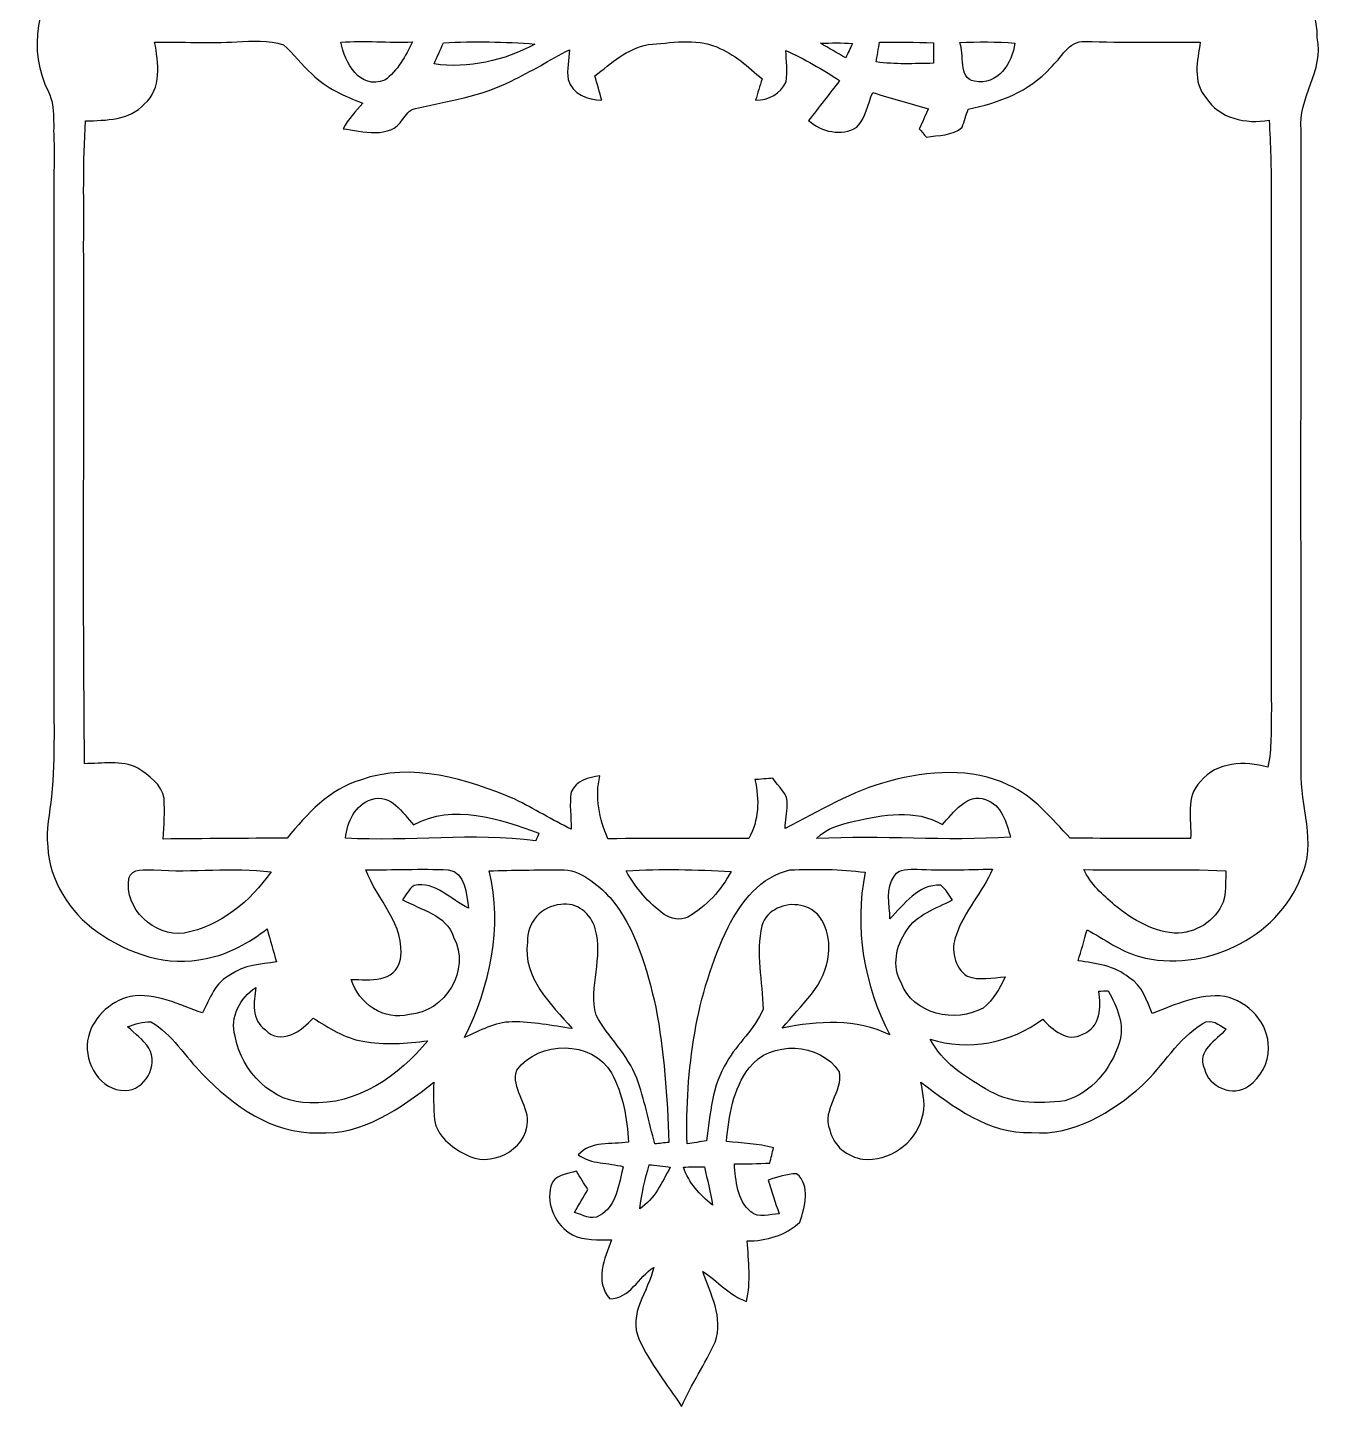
# Model space of a CAD drawing. Header units: centimetres. Extents: x -14.6 to 15.2, y -14.6 to 13.6.
# Drawn here: x -1.56 to 15.24, y -14.57 to 3.29 of the extents above; entities that cross this region are included whole.
import ezdxf

# ---------------------------------------------------------------- set-up
doc = ezdxf.new("R2010")
doc.units = ezdxf.units.CM
doc.header["$MEASUREMENT"] = 0
doc.layers.add('Layer 1', color=7, linetype='Continuous')

msp = doc.modelspace()

# ---------------------------------------------------------------- linework, layer by layer
at = {"layer": 'Layer 1', "color": 251}
for points, knots in [([(3.18805, 13.6144), (3.23779, 13.62498), (3.28789, 13.63521), (3.33834, 13.64544), (3.33834, 13.64544), (3.61209, 13.41261), (3.87914, 13.17096), (4.14443, 12.92825), (4.14443, 12.92825), (4.34869, 12.73951), (4.48592, 12.49398), (4.66055, 12.28019), (4.66055, 12.28019), (4.81401, 12.18494), (5.00451, 12.16166), (5.17278, 12.0971), (5.17278, 12.0971), (5.40067, 12.32535), (5.55731, 12.61921), (5.81519, 12.81747), (5.81519, 12.81747), (5.83353, 12.75115), (5.85787, 12.68518), (5.86176, 12.61569), (5.86176, 12.61569), (5.74992, 12.40402), (5.57389, 12.23645), (5.43454, 12.04383), (5.43454, 12.04383), (5.63316, 11.96587), (5.83142, 11.85968), (6.04696, 11.84663), (6.04696, 11.84663), (6.41385, 11.938), (6.74441, 12.15425), (7.12682, 12.19094), (7.12682, 12.19094), (7.13281, 12.1345), (7.13881, 12.07805), (7.14446, 12.02161), (7.14446, 12.02161), (6.93173, 11.93412), (6.71865, 11.84557), (6.50416, 11.76161), (6.50416, 11.76161), (6.51051, 11.74256), (6.52286, 11.70446), (6.52921, 11.68541), (6.52921, 11.68541), (6.8005, 11.61591), (7.07496, 11.54536), (7.32861, 11.4233), (7.32861, 11.4233), (7.31908, 11.37214), (7.30991, 11.32099), (7.30038, 11.26984), (7.30038, 11.26984), (6.91691, 11.31605), (6.55849, 11.46493), (6.1849, 11.55241), (6.1849, 11.55241), (6.21665, 11.31676), (6.344, 11.10827), (6.38951, 10.87649), (6.38951, 10.87649), (6.41456, 10.79182), (6.32531, 10.74949), (6.27592, 10.69975), (6.27592, 10.69975), (6.13798, 10.98409), (6.07272, 11.29771), (5.93513, 11.58169), (5.93513, 11.58169), (5.82048, 11.72422), (5.61904, 11.74715), (5.45818, 11.81206), (5.45818, 11.81206), (5.46947, 11.61732), (5.53191, 11.42965), (5.60846, 11.25149), (5.60846, 11.25149), (5.6896, 11.16295), (5.80672, 11.12132), (5.90656, 11.05853), (5.90656, 11.05853), (5.81096, 10.91283), (5.62963, 10.91001), (5.47264, 10.91882), (5.47264, 10.91882), (5.60035, 10.72762), (5.73581, 10.54206), (5.87516, 10.35932), (5.87516, 10.35932), (6.12034, 10.37096), (6.36658, 10.37731), (6.61176, 10.36144), (6.61176, 10.36144), (6.61776, 10.04076), (6.26251, 10.17587), (6.06354, 10.12437), (6.06354, 10.12437), (6.20501, 9.88766), (6.43431, 9.68304), (6.43079, 9.38424), (6.43079, 9.38424), (6.14539, 9.49607), (6.02721, 9.81004), (5.79896, 9.99596), (5.79896, 9.99596), (5.69348, 9.76277), (5.588, 9.52959), (5.48393, 9.29605), (5.48393, 9.29605), (5.43877, 9.29675), (5.39362, 9.29746), (5.34917, 9.29781), (5.34917, 9.29781), (5.32447, 9.33626), (5.30049, 9.37401), (5.2765, 9.41211), (5.2765, 9.41211), (5.37669, 9.6326), (5.49839, 9.84285), (5.60035, 10.06263), (5.60035, 10.06263), (5.6261, 10.13178), (5.6709, 10.21397), (5.62504, 10.28488), (5.62504, 10.28488), (5.49381, 10.51384), (5.33188, 10.72409), (5.1756, 10.93576), (5.1756, 10.93576), (5.06871, 10.66341), (4.99816, 10.37766), (4.88244, 10.10885), (4.88244, 10.10885), (4.84928, 10.01395), (4.75262, 9.96103), (4.66302, 9.92964), (4.66302, 9.92964), (4.64573, 10.36426), (4.93889, 10.73679), (4.98546, 11.16259), (4.98546, 11.16259), (4.84717, 11.43635), (4.61998, 11.65613), (4.42031, 11.88544), (4.42031, 11.88544), (4.31306, 11.78913), (4.18359, 11.69247), (4.16242, 11.53901), (4.16242, 11.53901), (4.03013, 10.79394), (3.96381, 9.92611), (4.46511, 9.29711), (4.46511, 9.29711), (4.74133, 8.90341), (5.23804, 8.74254), (5.70195, 8.78029), (5.70195, 8.78029), (6.72994, 8.87977), (7.74418, 9.12707), (8.77993, 9.14612), (8.77993, 9.14612), (8.77887, 8.99442), (8.67904, 8.90587), (8.55839, 8.84696), (8.55839, 8.84696), (8.56615, 8.78664), (8.57532, 8.72666), (8.58449, 8.66669), (8.58449, 8.66669), (8.14917, 8.56051), (7.75935, 8.33896), (7.38329, 8.10331), (7.38329, 8.10331), (7.01252, 7.87894), (6.49887, 7.6641), (6.11611, 7.97948), (6.11611, 7.97948), (6.14221, 8.16857), (6.19901, 8.35201), (6.29214, 8.51817), (6.29214, 8.51817), (6.48652, 8.53299), (6.65974, 8.43668), (6.72006, 8.25218), (6.72006, 8.25218), (6.63293, 8.22078), (6.54544, 8.19044), (6.45866, 8.1594), (6.45866, 8.1594), (6.48935, 8.09413), (6.5211, 8.02887), (6.5532, 7.96396), (6.5532, 7.96396), (6.69184, 8.03875), (6.88022, 8.14211), (6.81849, 8.33861), (6.81849, 8.33861), (6.80332, 8.59614), (6.46924, 8.70091), (6.2611, 8.59155), (6.2611, 8.59155), (5.95877, 8.45891), (5.87093, 7.99888), (6.11046, 7.76852), (6.11046, 7.76852), (6.24981, 7.57767), (6.51475, 7.53745), (6.73312, 7.58825), (6.73312, 7.58825), (7.08766, 7.68985), (7.38399, 7.91916), (7.69479, 8.1086), (7.69479, 8.1086), (7.67997, 7.99077), (7.65739, 7.87365), (7.65881, 7.75406), (7.65881, 7.75406), (7.69444, 7.55791), (7.93856, 7.44537), (8.11495, 7.54274), (8.11495, 7.54274), (8.25641, 7.57908), (8.25782, 7.74912), (8.28216, 7.86342), (8.28216, 7.86342), (8.23136, 7.87224), (8.18092, 7.88106), (8.13082, 7.88987), (8.13082, 7.88987), (8.10119, 7.79427), (8.0712, 7.69867), (8.04122, 7.60307), (8.04122, 7.60307), (7.95937, 7.64187), (7.88529, 7.66762), (7.81509, 7.71984), (7.81509, 7.71984), (7.77064, 7.92797), (7.87823, 8.134), (8.02957, 8.26911), (8.02957, 8.26911), (8.19221, 8.40987), (8.4141, 8.43386), (8.61942, 8.4642), (8.61942, 8.4642), (8.67128, 8.2169), (8.71255, 7.96537), (8.80251, 7.7283), (8.80251, 7.7283), (9.02123, 7.90434), (9.23784, 8.08919), (9.48796, 8.21937), (9.48796, 8.21937), (9.98608, 8.43351), (10.55088, 8.38165), (11.05852, 8.23207), (11.05852, 8.23207), (11.34604, 8.16751), (11.60357, 7.99077), (11.90625, 7.99147), (11.90625, 7.99147), (12.02126, 8.00241), (12.10204, 8.09519), (12.17965, 8.17104), (12.17965, 8.17104), (11.94682, 8.22995), (11.60533, 8.35484), (11.65578, 8.66246), (11.65578, 8.66246), (11.63955, 8.93163), (12.00044, 9.08861), (12.21775, 8.97361), (12.21775, 8.97361), (12.6298, 8.84096), (12.70282, 8.27511), (12.46893, 7.9562), (12.46893, 7.9562), (12.24068, 7.61118), (11.78807, 7.61012), (11.42083, 7.5565), (11.42083, 7.5565), (11.42753, 7.30744), (11.47057, 7.03792), (11.30794, 6.82484), (11.30794, 6.82484), (11.14354, 6.56766), (10.79006, 6.35212), (10.48914, 6.50064), (10.48914, 6.50064), (10.30076, 6.5719), (10.15647, 6.76063), (10.17482, 6.96948), (10.17482, 6.96948), (10.15682, 7.12858), (10.31064, 7.24464), (10.44187, 7.3025), (10.44187, 7.3025), (10.72656, 7.41151), (10.87826, 7.09366), (11.05464, 6.93949), (11.05464, 6.93949), (11.03701, 7.13599), (11.07757, 7.35753), (10.94881, 7.52581), (10.94881, 7.52581), (10.80029, 7.77064), (10.53253, 7.91034), (10.25948, 7.96537), (10.25948, 7.96537), (9.77688, 8.07473), (9.36766, 7.69444), (9.07133, 7.36141), (9.07133, 7.36141), (9.29217, 7.03298), (9.53488, 6.71407), (9.69751, 6.35071), (9.69751, 6.35071), (9.8044, 6.12599), (9.88836, 5.89139), (9.98643, 5.66279), (9.98643, 5.66279), (10.44504, 5.87128), (11.00561, 5.89809), (11.44376, 5.62187), (11.44376, 5.62187), (11.94188, 5.36328), (12.14649, 4.78578), (12.27384, 4.27461), (12.27384, 4.27461), (12.61075, 4.52967), (13.01432, 4.72511), (13.44754, 4.69971), (13.44754, 4.69971), (13.81337, 4.65984), (14.18978, 4.55648), (14.47906, 4.31765), (14.47906, 4.31765), (14.84348, 4.04213), (15.15392, 3.63432), (15.15004, 3.15666), (15.15004, 3.15666), (15.24282, 2.72733), (14.89781, 2.3816), (14.9412, 1.95897), (14.9412, 1.95897), (14.94049, -0.80469), (14.93591, -3.56905), (14.94367, -6.33307), (14.94367, -6.33307), (14.91968, -6.79027), (15.15392, -7.27322), (14.94331, -7.70996), (14.94331, -7.70996), (14.63005, -8.51323), (13.66943, -8.96373), (12.84605, -8.7443), (12.84605, -8.7443), (12.59875, -8.67586), (12.39238, -8.51676), (12.16766, -8.39893), (12.16766, -8.39893), (12.12921, -8.53228), (12.09428, -8.66704), (12.05124, -8.79934), (12.05124, -8.79934), (12.28196, -8.82862), (12.5289, -8.86284), (12.71376, -9.01876), (12.71376, -9.01876), (12.88415, -9.11648), (12.93989, -9.31122), (13.01044, -9.4802), (13.01044, -9.4802), (13.31454, -9.36837), (13.61581, -9.21632), (13.95201, -9.26077), (13.95201, -9.26077), (14.25751, -9.32568), (14.52739, -9.60826), (14.51645, -9.93211), (14.51645, -9.93211), (14.52386, -10.12331), (14.41556, -10.30781), (14.26351, -10.41859), (14.26351, -10.41859), (14.0649, -10.56922), (13.74034, -10.43587), (13.68742, -10.19704), (13.68742, -10.19704), (13.58336, -9.96209), (13.84018, -9.83192), (13.97071, -9.68375), (13.97071, -9.68375), (13.88181, -9.62978), (13.77421, -9.53911), (13.66837, -9.60967), (13.66837, -9.60967), (13.34452, -9.80934), (13.15649, -10.15788), (12.88309, -10.41294), (12.88309, -10.41294), (12.48798, -10.76007), (11.99621, -11.06946), (11.44764, -11.02466), (11.44764, -11.02466), (10.89342, -11.04194), (10.43164, -10.69022), (10.01677, -10.36884), (10.01677, -10.36884), (10.03723, -10.52407), (10.08697, -10.6874), (10.02877, -10.84086), (10.02877, -10.84086), (9.94198, -11.16753), (9.59944, -11.40001), (9.265, -11.36897), (9.265, -11.36897), (9.06498, -11.34075), (8.8773, -11.19434), (8.83744, -10.98867), (8.83744, -10.98867), (8.72278, -10.72197), (9.01171, -10.49831), (8.95632, -10.23549), (8.95632, -10.23549), (8.71149, -9.85414), (8.06591, -9.82239), (7.78933, -10.18681), (7.78933, -10.18681), (7.57908, -10.4581), (7.52828, -10.80841), (7.49688, -11.14037), (7.49688, -11.14037), (7.69973, -11.16118), (7.90751, -11.16789), (8.10648, -11.21939), (8.10648, -11.21939), (8.09061, -11.28571), (8.07473, -11.35239), (8.0585, -11.41906), (8.0585, -11.41906), (7.90504, -11.42506), (7.75264, -11.43), (7.59954, -11.42965), (7.59954, -11.42965), (7.61788, -11.64696), (7.6327, -11.89743), (7.81191, -12.05089), (7.81191, -12.05089), (7.91457, -12.13873), (8.0578, -12.08017), (8.17986, -12.07452), (8.17986, -12.07452), (8.13012, -11.93024), (8.07755, -11.78595), (8.03804, -11.63884), (8.03804, -11.63884), (8.15728, -11.6018), (8.27828, -11.56088), (8.40458, -11.55629), (8.40458, -11.55629), (8.59226, -11.70693), (8.51217, -11.99197), (8.44726, -12.18424), (8.44726, -12.18424), (8.26206, -12.35922), (8.01264, -12.42554), (7.76464, -12.42801), (7.76464, -12.42801), (7.78404, -12.68836), (7.81614, -12.95506), (7.75652, -13.21259), (7.75652, -13.21259), (7.53463, -13.13392), (7.38329, -12.94659), (7.19067, -12.82136), (7.19067, -12.82136), (7.28698, -13.11557), (7.4616, -13.41649), (7.35118, -13.73681), (7.35118, -13.73681), (7.22312, -14.02292), (7.03933, -14.28186), (6.91515, -14.57078), (6.91515, -14.57078), (6.72818, -14.28715), (6.50946, -14.01692), (6.36658, -13.70824), (6.36658, -13.70824), (6.21453, -13.36181), (6.48899, -13.08806), (6.55391, -12.7702), (6.55391, -12.7702), (6.35988, -12.88979), (6.2424, -13.17943), (5.98699, -13.17625), (5.98699, -13.17625), (5.7852, -12.95435), (5.91855, -12.65273), (6.00957, -12.41354), (6.00957, -12.41354), (5.83882, -12.40825), (5.65785, -12.42695), (5.50051, -12.34828), (5.50051, -12.34828), (5.28285, -12.23081), (5.15761, -11.9567), (5.22287, -11.7161), (5.22287, -11.7161), (5.26062, -11.56935), (5.43278, -11.55735), (5.55413, -11.5249), (5.55413, -11.5249), (5.60282, -11.60392), (5.65221, -11.68294), (5.70089, -11.76196), (5.70089, -11.76196), (5.64162, -11.85898), (5.58271, -11.95599), (5.5305, -12.05724), (5.5305, -12.05724), (5.63174, -12.09005), (5.7464, -12.16378), (5.85152, -12.09992), (5.85152, -12.09992), (6.0766, -11.97928), (6.102, -11.68753), (6.15915, -11.46598), (6.15915, -11.46598), (5.96547, -11.40954), (5.7471, -11.43776), (5.57777, -11.31217), (5.57777, -11.31217), (5.73934, -11.1252), (6.00639, -11.1827), (6.22723, -11.14672), (6.22723, -11.14672), (6.20959, -10.8398), (6.15491, -10.52442), (6.00886, -10.25172), (6.00886, -10.25172), (5.75345, -9.82169), (5.06695, -9.82698), (4.78014, -10.21503), (4.78014, -10.21503), (4.70359, -10.44681), (4.92795, -10.65283), (4.9209, -10.88496), (4.9209, -10.88496), (4.90291, -11.25996), (4.42736, -11.49244), (4.11162, -11.30371), (4.11162, -11.30371), (3.93418, -11.21269), (3.74897, -11.06946), (3.71404, -10.86026), (3.71404, -10.86026), (3.69888, -10.69693), (3.70417, -10.53465), (3.70417, -10.37202), (3.70417, -10.37202), (3.27448, -10.71033), (2.78095, -11.06099), (2.20521, -11.02713), (2.20521, -11.02713), (1.61431, -11.04406), (1.09926, -10.67188), (0.70697, -10.26442), (0.70697, -10.26442), (0.4826, -10.04041), (0.32279, -9.74831), (0.03916, -9.58956), (0.03916, -9.58956), (-0.06597, -9.58709), (-0.16439, -9.61672), (-0.2607, -9.65271), (-0.2607, -9.65271), (-0.16792, -9.74443), (-0.05468, -9.81957), (0.01587, -9.93175), (0.01587, -9.93175), (0.14041, -10.15259), (-0.03493, -10.47962), (-0.29316, -10.47785), (-0.29316, -10.47785), (-0.61419, -10.48561), (-0.8188, -10.12613), (-0.77929, -9.83686), (-0.77929, -9.83686), (-0.73766, -9.55569), (-0.49671, -9.32674), (-0.22507, -9.26077), (-0.22507, -9.26077), (0.09913, -9.20468), (0.41169, -9.37436), (0.71155, -9.47455), (0.71155, -9.47455), (0.80186, -9.28899), (0.87595, -9.07203), (1.07703, -8.97819), (1.07703, -8.97819), (1.24742, -8.84978), (1.46403, -8.84626), (1.66617, -8.81345), (1.66617, -8.81345), (1.62701, -8.67057), (1.58679, -8.52805), (1.54728, -8.38659), (1.54728, -8.38659), (1.31127, -8.56333), (1.05163, -8.71573), (0.75706, -8.769), (0.75706, -8.769), (0.25894, -8.88753), (-0.254, -8.7055), (-0.65899, -8.41975), (-0.65899, -8.41975), (-1.01318, -8.16681), (-1.27247, -7.76005), (-1.29505, -7.31979), (-1.29505, -7.31979), (-1.31974, -7.10212), (-1.26788, -6.88516), (-1.24707, -6.66962), (-1.24707, -6.66962), (-1.19592, -6.1468), (-1.21991, -5.62151), (-1.21638, -5.09764), (-1.21638, -5.09764), (-1.21673, -2.80458), (-1.21991, -0.51118), (-1.21356, 1.78188), (-1.21356, 1.78188), (-1.23119, 2.00519), (-1.1878, 2.24684), (-1.28552, 2.45604), (-1.28552, 2.45604), (-1.55646, 2.97674), (-1.44992, 3.68335), (-1.01424, 4.08376), (-1.01424, 4.08376), (-0.61524, 4.51979), (-0.00282, 4.76144), (0.58632, 4.68207), (0.58632, 4.68207), (0.91228, 4.63868), (1.19627, 4.47216), (1.45203, 4.27637), (1.45203, 4.27637), (1.57304, 4.61716), (1.64924, 4.99039), (1.88983, 5.27262), (1.88983, 5.27262), (2.06128, 5.48217), (2.30223, 5.61128), (2.5333, 5.74358), (2.5333, 5.74358), (2.45533, 5.8928), (2.38125, 6.04379), (2.30999, 6.19619), (2.30999, 6.19619), (1.99284, 6.06108), (1.66652, 5.87939), (1.30845, 5.96336), (1.30845, 5.96336), (1.09573, 6.04379), (0.87842, 6.20113), (0.82797, 6.43714), (0.82797, 6.43714), (0.69003, 6.75675), (0.91969, 7.15539), (1.25624, 7.20513), (1.25624, 7.20513), (1.49966, 7.20372), (1.70427, 6.93596), (1.6256, 6.69854), (1.6256, 6.69854), (1.5621, 6.55179), (1.43404, 6.44843), (1.33844, 6.32425), (1.33844, 6.32425), (1.49719, 6.3306), (1.68134, 6.28721), (1.8034, 6.41632), (1.8034, 6.41632), (2.12901, 6.71477), (2.35797, 7.11129), (2.73085, 7.36), (2.73085, 7.36), (3.04518, 7.62917), (3.45475, 7.72442), (3.85304, 7.78898), (3.85304, 7.78898), (3.75603, 8.00735), (3.59057, 8.18762), (3.5052, 8.41128), (3.5052, 8.41128), (3.34716, 8.75312), (3.36444, 9.14153), (3.38878, 9.50842), (3.38878, 9.50842), (3.43006, 10.06016), (3.43606, 10.61332), (3.46992, 11.16506), (3.46992, 11.16506), (3.48439, 11.65119), (3.58387, 12.13661), (3.52037, 12.62309), (3.52037, 12.62309), (3.46216, 12.97411), (3.18241, 13.24786), (3.18805, 13.6144), (3.18805, 13.6144), (3.18805, 13.6144), (3.18805, 13.6144), (3.18805, 13.6144)], [0, 0, 0, 0, 0.00552486, 0.00552486, 0.00552486, 0.00552486, 0.01104972, 0.01104972, 0.01104972, 0.01104972, 0.01657459, 0.01657459, 0.01657459, 0.01657459, 0.02209945, 0.02209945, 0.02209945, 0.02209945, 0.02762431, 0.02762431, 0.02762431, 0.02762431, 0.03314917, 0.03314917, 0.03314917, 0.03314917, 0.03867403, 0.03867403, 0.03867403, 0.03867403, 0.0441989, 0.0441989, 0.0441989, 0.0441989, 0.04972376, 0.04972376, 0.04972376, 0.04972376, 0.05524862, 0.05524862, 0.05524862, 0.05524862, 0.06077348, 0.06077348, 0.06077348, 0.06077348, 0.06629834, 0.06629834, 0.06629834, 0.06629834, 0.0718232, 0.0718232, 0.0718232, 0.0718232, 0.07734807, 0.07734807, 0.07734807, 0.07734807, 0.08287293, 0.08287293, 0.08287293, 0.08287293, 0.08839779, 0.08839779, 0.08839779, 0.08839779, 0.09392265, 0.09392265, 0.09392265, 0.09392265, 0.09944751, 0.09944751, 0.09944751, 0.09944751, 0.10497238, 0.10497238, 0.10497238, 0.10497238, 0.11049724, 0.11049724, 0.11049724, 0.11049724, 0.1160221, 0.1160221, 0.1160221, 0.1160221, 0.12154696, 0.12154696, 0.12154696, 0.12154696, 0.12707182, 0.12707182, 0.12707182, 0.12707182, 0.13259669, 0.13259669, 0.13259669, 0.13259669, 0.13812155, 0.13812155, 0.13812155, 0.13812155, 0.14364641, 0.14364641, 0.14364641, 0.14364641, 0.14917127, 0.14917127, 0.14917127, 0.14917127, 0.15469613, 0.15469613, 0.15469613, 0.15469613, 0.16022099, 0.16022099, 0.16022099, 0.16022099, 0.16574586, 0.16574586, 0.16574586, 0.16574586, 0.17127072, 0.17127072, 0.17127072, 0.17127072, 0.17679558, 0.17679558, 0.17679558, 0.17679558, 0.18232044, 0.18232044, 0.18232044, 0.18232044, 0.1878453, 0.1878453, 0.1878453, 0.1878453, 0.19337017, 0.19337017, 0.19337017, 0.19337017, 0.19889503, 0.19889503, 0.19889503, 0.19889503, 0.20441989, 0.20441989, 0.20441989, 0.20441989, 0.20994475, 0.20994475, 0.20994475, 0.20994475, 0.21546961, 0.21546961, 0.21546961, 0.21546961, 0.22099448, 0.22099448, 0.22099448, 0.22099448, 0.22651934, 0.22651934, 0.22651934, 0.22651934, 0.2320442, 0.2320442, 0.2320442, 0.2320442, 0.23756906, 0.23756906, 0.23756906, 0.23756906, 0.24309392, 0.24309392, 0.24309392, 0.24309392, 0.24861878, 0.24861878, 0.24861878, 0.24861878, 0.25414365, 0.25414365, 0.25414365, 0.25414365, 0.25966851, 0.25966851, 0.25966851, 0.25966851, 0.26519337, 0.26519337, 0.26519337, 0.26519337, 0.27071823, 0.27071823, 0.27071823, 0.27071823, 0.27624309, 0.27624309, 0.27624309, 0.27624309, 0.28176796, 0.28176796, 0.28176796, 0.28176796, 0.28729282, 0.28729282, 0.28729282, 0.28729282, 0.29281768, 0.29281768, 0.29281768, 0.29281768, 0.29834254, 0.29834254, 0.29834254, 0.29834254, 0.3038674, 0.3038674, 0.3038674, 0.3038674, 0.30939227, 0.30939227, 0.30939227, 0.30939227, 0.31491713, 0.31491713, 0.31491713, 0.31491713, 0.32044199, 0.32044199, 0.32044199, 0.32044199, 0.32596685, 0.32596685, 0.32596685, 0.32596685, 0.33149171, 0.33149171, 0.33149171, 0.33149171, 0.33701657, 0.33701657, 0.33701657, 0.33701657, 0.34254144, 0.34254144, 0.34254144, 0.34254144, 0.3480663, 0.3480663, 0.3480663, 0.3480663, 0.35359116, 0.35359116, 0.35359116, 0.35359116, 0.35911602, 0.35911602, 0.35911602, 0.35911602, 0.36464088, 0.36464088, 0.36464088, 0.36464088, 0.37016575, 0.37016575, 0.37016575, 0.37016575, 0.37569061, 0.37569061, 0.37569061, 0.37569061, 0.38121547, 0.38121547, 0.38121547, 0.38121547, 0.38674033, 0.38674033, 0.38674033, 0.38674033, 0.39226519, 0.39226519, 0.39226519, 0.39226519, 0.39779006, 0.39779006, 0.39779006, 0.39779006, 0.40331492, 0.40331492, 0.40331492, 0.40331492, 0.40883978, 0.40883978, 0.40883978, 0.40883978, 0.41436464, 0.41436464, 0.41436464, 0.41436464, 0.4198895, 0.4198895, 0.4198895, 0.4198895, 0.42541436, 0.42541436, 0.42541436, 0.42541436, 0.43093923, 0.43093923, 0.43093923, 0.43093923, 0.43646409, 0.43646409, 0.43646409, 0.43646409, 0.44198895, 0.44198895, 0.44198895, 0.44198895, 0.44751381, 0.44751381, 0.44751381, 0.44751381, 0.45303867, 0.45303867, 0.45303867, 0.45303867, 0.45856354, 0.45856354, 0.45856354, 0.45856354, 0.4640884, 0.4640884, 0.4640884, 0.4640884, 0.46961326, 0.46961326, 0.46961326, 0.46961326, 0.47513812, 0.47513812, 0.47513812, 0.47513812, 0.48066298, 0.48066298, 0.48066298, 0.48066298, 0.48618785, 0.48618785, 0.48618785, 0.48618785, 0.49171271, 0.49171271, 0.49171271, 0.49171271, 0.49723757, 0.49723757, 0.49723757, 0.49723757, 0.50276243, 0.50276243, 0.50276243, 0.50276243, 0.50828729, 0.50828729, 0.50828729, 0.50828729, 0.51381215, 0.51381215, 0.51381215, 0.51381215, 0.51933702, 0.51933702, 0.51933702, 0.51933702, 0.52486188, 0.52486188, 0.52486188, 0.52486188, 0.53038674, 0.53038674, 0.53038674, 0.53038674, 0.5359116, 0.5359116, 0.5359116, 0.5359116, 0.54143646, 0.54143646, 0.54143646, 0.54143646, 0.54696133, 0.54696133, 0.54696133, 0.54696133, 0.55248619, 0.55248619, 0.55248619, 0.55248619, 0.55801105, 0.55801105, 0.55801105, 0.55801105, 0.56353591, 0.56353591, 0.56353591, 0.56353591, 0.56906077, 0.56906077, 0.56906077, 0.56906077, 0.57458564, 0.57458564, 0.57458564, 0.57458564, 0.5801105, 0.5801105, 0.5801105, 0.5801105, 0.58563536, 0.58563536, 0.58563536, 0.58563536, 0.59116022, 0.59116022, 0.59116022, 0.59116022, 0.59668508, 0.59668508, 0.59668508, 0.59668508, 0.60220994, 0.60220994, 0.60220994, 0.60220994, 0.60773481, 0.60773481, 0.60773481, 0.60773481, 0.61325967, 0.61325967, 0.61325967, 0.61325967, 0.61878453, 0.61878453, 0.61878453, 0.61878453, 0.62430939, 0.62430939, 0.62430939, 0.62430939, 0.62983425, 0.62983425, 0.62983425, 0.62983425, 0.63535912, 0.63535912, 0.63535912, 0.63535912, 0.64088398, 0.64088398, 0.64088398, 0.64088398, 0.64640884, 0.64640884, 0.64640884, 0.64640884, 0.6519337, 0.6519337, 0.6519337, 0.6519337, 0.65745856, 0.65745856, 0.65745856, 0.65745856, 0.66298343, 0.66298343, 0.66298343, 0.66298343, 0.66850829, 0.66850829, 0.66850829, 0.66850829, 0.67403315, 0.67403315, 0.67403315, 0.67403315, 0.67955801, 0.67955801, 0.67955801, 0.67955801, 0.68508287, 0.68508287, 0.68508287, 0.68508287, 0.69060773, 0.69060773, 0.69060773, 0.69060773, 0.6961326, 0.6961326, 0.6961326, 0.6961326, 0.70165746, 0.70165746, 0.70165746, 0.70165746, 0.70718232, 0.70718232, 0.70718232, 0.70718232, 0.71270718, 0.71270718, 0.71270718, 0.71270718, 0.71823204, 0.71823204, 0.71823204, 0.71823204, 0.72375691, 0.72375691, 0.72375691, 0.72375691, 0.72928177, 0.72928177, 0.72928177, 0.72928177, 0.73480663, 0.73480663, 0.73480663, 0.73480663, 0.74033149, 0.74033149, 0.74033149, 0.74033149, 0.74585635, 0.74585635, 0.74585635, 0.74585635, 0.75138122, 0.75138122, 0.75138122, 0.75138122, 0.75690608, 0.75690608, 0.75690608, 0.75690608, 0.76243094, 0.76243094, 0.76243094, 0.76243094, 0.7679558, 0.7679558, 0.7679558, 0.7679558, 0.77348066, 0.77348066, 0.77348066, 0.77348066, 0.77900552, 0.77900552, 0.77900552, 0.77900552, 0.78453039, 0.78453039, 0.78453039, 0.78453039, 0.79005525, 0.79005525, 0.79005525, 0.79005525, 0.79558011, 0.79558011, 0.79558011, 0.79558011, 0.80110497, 0.80110497, 0.80110497, 0.80110497, 0.80662983, 0.80662983, 0.80662983, 0.80662983, 0.8121547, 0.8121547, 0.8121547, 0.8121547, 0.81767956, 0.81767956, 0.81767956, 0.81767956, 0.82320442, 0.82320442, 0.82320442, 0.82320442, 0.82872928, 0.82872928, 0.82872928, 0.82872928, 0.83425414, 0.83425414, 0.83425414, 0.83425414, 0.83977901, 0.83977901, 0.83977901, 0.83977901, 0.84530387, 0.84530387, 0.84530387, 0.84530387, 0.85082873, 0.85082873, 0.85082873, 0.85082873, 0.85635359, 0.85635359, 0.85635359, 0.85635359, 0.86187845, 0.86187845, 0.86187845, 0.86187845, 0.86740331, 0.86740331, 0.86740331, 0.86740331, 0.87292818, 0.87292818, 0.87292818, 0.87292818, 0.87845304, 0.87845304, 0.87845304, 0.87845304, 0.8839779, 0.8839779, 0.8839779, 0.8839779, 0.88950276, 0.88950276, 0.88950276, 0.88950276, 0.89502762, 0.89502762, 0.89502762, 0.89502762, 0.90055249, 0.90055249, 0.90055249, 0.90055249, 0.90607735, 0.90607735, 0.90607735, 0.90607735, 0.91160221, 0.91160221, 0.91160221, 0.91160221, 0.91712707, 0.91712707, 0.91712707, 0.91712707, 0.92265193, 0.92265193, 0.92265193, 0.92265193, 0.9281768, 0.9281768, 0.9281768, 0.9281768, 0.93370166, 0.93370166, 0.93370166, 0.93370166, 0.93922652, 0.93922652, 0.93922652, 0.93922652, 0.94475138, 0.94475138, 0.94475138, 0.94475138, 0.95027624, 0.95027624, 0.95027624, 0.95027624, 0.9558011, 0.9558011, 0.9558011, 0.9558011, 0.96132597, 0.96132597, 0.96132597, 0.96132597, 0.96685083, 0.96685083, 0.96685083, 0.96685083, 0.97237569, 0.97237569, 0.97237569, 0.97237569, 0.97790055, 0.97790055, 0.97790055, 0.97790055, 0.98342541, 0.98342541, 0.98342541, 0.98342541, 0.98895028, 0.98895028, 0.98895028, 0.98895028, 1, 1, 1, 1]), ([(0.08925, 3.09845), (0.1397, 2.83386), (0.18344, 2.49555), (-0.04163, 2.29905), (-0.04163, 2.29905), (-0.23636, 2.08809), (-0.54081, 2.08668), (-0.80469, 2.07998), (-0.80469, 2.07998), (-0.84243, 1.54623), (-0.82515, 1.01071), (-0.83009, 0.47625), (-0.83009, 0.47625), (-0.81986, -1.76424), (-0.84526, -4.00509), (-0.81703, -6.24558), (-0.81703, -6.24558), (-0.59126, -6.24769), (-0.34008, -6.19478), (-0.12982, -6.30273), (-0.12982, -6.30273), (0.01199, -6.39974), (0.18415, -6.51122), (0.21202, -6.69607), (0.21202, -6.69607), (0.22154, -6.87035), (0.21026, -7.04674), (0.20108, -7.22136), (0.20108, -7.22136), (0.73625, -7.21748), (1.27141, -7.21254), (1.80693, -7.20937), (1.80693, -7.20937), (2.06375, -6.89434), (2.35268, -6.57613), (2.75696, -6.4576), (2.75696, -6.4576), (3.42512, -6.21594), (4.13491, -6.44878), (4.75756, -6.70701), (4.75756, -6.70701), (5.00556, -6.82554), (5.23628, -6.97759), (5.4864, -7.09224), (5.4864, -7.09224), (5.48711, -6.93279), (5.45818, -6.77051), (5.48605, -6.61247), (5.48605, -6.61247), (5.5499, -6.46783), (5.71253, -6.42056), (5.85682, -6.40327), (5.85682, -6.40327), (5.79155, -6.6802), (5.8487, -6.96277), (5.96194, -7.21889), (5.96194, -7.21889), (6.57013, -7.21219), (7.17867, -7.21325), (7.78757, -7.21607), (7.78757, -7.21607), (7.91669, -6.97936), (7.92515, -6.71124), (7.86553, -6.45266), (7.86553, -6.45266), (7.92304, -6.44842), (8.03839, -6.43925), (8.09625, -6.43467), (8.09625, -6.43467), (8.16892, -6.54262), (8.30227, -6.63928), (8.28534, -6.78321), (8.28534, -6.78321), (8.27652, -6.88375), (8.26064, -6.98359), (8.25571, -7.08448), (8.25571, -7.08448), (8.70021, -6.86647), (9.12389, -6.59165), (9.61037, -6.47241), (9.61037, -6.47241), (10.11026, -6.33554), (10.67153, -6.29532), (11.15201, -6.52216), (11.15201, -6.52216), (11.47939, -6.66679), (11.70728, -6.95819), (11.94999, -7.20972), (11.94999, -7.20972), (12.46964, -7.21536), (12.98928, -7.21466), (13.50892, -7.21395), (13.50892, -7.21395), (13.5255, -6.96736), (13.43589, -6.67032), (13.63768, -6.477), (13.63768, -6.477), (13.84371, -6.21877), (14.21342, -6.20854), (14.5101, -6.29073), (14.5101, -6.29073), (14.56514, -6.05014), (14.54644, -5.80037), (14.55561, -5.55625), (14.55561, -5.55625), (14.54891, -3.32211), (14.55244, -1.08761), (14.55349, 1.14653), (14.55349, 1.14653), (14.55314, 1.46121), (14.54609, 1.77553), (14.52562, 2.0895), (14.52562, 2.0895), (14.22964, 2.03518), (13.87546, 2.11032), (13.70789, 2.38266), (13.70789, 2.38266), (13.53044, 2.58551), (13.59888, 2.86138), (13.6338, 3.10056), (13.6338, 3.10056), (13.13568, 3.09774), (12.63721, 3.09316), (12.13944, 3.10903), (12.13944, 3.10903), (11.92671, 3.12103), (11.83287, 2.88502), (11.69352, 2.76931), (11.69352, 2.76931), (11.41977, 2.45957), (11.02113, 2.3114), (10.62637, 2.23202), (10.62637, 2.23202), (10.60274, 2.15336), (10.57769, 2.07539), (10.55052, 1.99778), (10.55052, 1.99778), (10.42529, 1.88736), (10.24079, 1.89371), (10.08662, 1.87008), (10.08662, 1.87008), (10.05593, 1.90571), (10.02524, 1.94098), (9.99455, 1.97591), (9.99455, 1.97591), (10.03265, 2.06375), (10.07392, 2.14983), (10.11379, 2.23732), (10.11379, 2.23732), (9.87249, 2.30576), (9.63048, 2.37102), (9.392, 2.44757), (9.392, 2.44757), (9.32497, 2.29764), (9.30028, 2.11984), (9.18598, 1.99672), (9.18598, 1.99672), (8.98842, 1.87889), (8.72737, 1.93569), (8.56086, 2.08386), (8.56086, 2.08386), (8.69491, 2.25672), (8.83073, 2.42817), (8.96232, 2.60315), (8.96232, 2.60315), (8.73866, 2.74708), (8.51006, 2.88466), (8.26699, 2.99226), (8.26699, 2.99226), (8.27264, 2.8575), (8.28816, 2.72133), (8.26911, 2.58727), (8.26911, 2.58727), (8.20455, 2.43134), (8.03804, 2.34738), (7.87506, 2.34738), (7.87506, 2.34738), (7.90116, 2.44016), (7.92974, 2.53224), (7.95902, 2.62431), (7.95902, 2.62431), (7.77734, 2.77954), (7.59672, 2.94852), (7.37094, 3.03706), (7.37094, 3.03706), (7.08977, 3.15771), (6.77404, 3.0861), (6.48159, 3.06846), (6.48159, 3.06846), (6.20924, 3.01801), (6.00322, 2.82504), (5.79191, 2.66241), (5.79191, 2.66241), (5.82119, 2.55764), (5.85364, 2.45392), (5.88186, 2.34879), (5.88186, 2.34879), (5.70265, 2.34633), (5.49769, 2.43134), (5.44442, 2.61655), (5.44442, 2.61655), (5.42643, 2.74461), (5.46241, 2.87338), (5.46206, 3.00179), (5.46206, 3.00179), (5.20841, 2.87055), (4.96641, 2.71745), (4.70782, 2.59609), (4.70782, 2.59609), (4.32223, 2.39818), (3.88655, 2.3368), (3.46922, 2.24014), (3.46922, 2.24014), (3.38843, 2.2285), (3.34539, 2.15512), (3.29988, 2.09656), (3.29988, 2.09656), (3.1429, 1.84044), (2.77319, 1.94557), (2.5333, 1.97838), (2.5333, 1.97838), (2.59327, 2.10608), (2.69628, 2.2031), (2.78589, 2.30928), (2.78589, 2.30928), (2.54811, 2.40065), (2.30822, 2.50684), (2.12513, 2.68887), (2.12513, 2.68887), (1.99072, 2.80141), (1.89442, 2.9531), (1.75895, 3.06317), (1.75895, 3.06317), (1.56386, 3.13478), (1.35467, 3.11256), (1.15217, 3.10515), (1.15217, 3.10515), (0.79798, 3.07904), (0.44309, 3.10868), (0.08925, 3.09845), (0.08925, 3.09845), (0.08925, 3.09845), (0.08925, 3.09845), (0.08925, 3.09845)], [0, 0, 0, 0, 0.01612903, 0.01612903, 0.01612903, 0.01612903, 0.03225806, 0.03225806, 0.03225806, 0.03225806, 0.0483871, 0.0483871, 0.0483871, 0.0483871, 0.06451613, 0.06451613, 0.06451613, 0.06451613, 0.08064516, 0.08064516, 0.08064516, 0.08064516, 0.09677419, 0.09677419, 0.09677419, 0.09677419, 0.11290323, 0.11290323, 0.11290323, 0.11290323, 0.12903226, 0.12903226, 0.12903226, 0.12903226, 0.14516129, 0.14516129, 0.14516129, 0.14516129, 0.16129032, 0.16129032, 0.16129032, 0.16129032, 0.17741935, 0.17741935, 0.17741935, 0.17741935, 0.19354839, 0.19354839, 0.19354839, 0.19354839, 0.20967742, 0.20967742, 0.20967742, 0.20967742, 0.22580645, 0.22580645, 0.22580645, 0.22580645, 0.24193548, 0.24193548, 0.24193548, 0.24193548, 0.25806452, 0.25806452, 0.25806452, 0.25806452, 0.27419355, 0.27419355, 0.27419355, 0.27419355, 0.29032258, 0.29032258, 0.29032258, 0.29032258, 0.30645161, 0.30645161, 0.30645161, 0.30645161, 0.32258065, 0.32258065, 0.32258065, 0.32258065, 0.33870968, 0.33870968, 0.33870968, 0.33870968, 0.35483871, 0.35483871, 0.35483871, 0.35483871, 0.37096774, 0.37096774, 0.37096774, 0.37096774, 0.38709677, 0.38709677, 0.38709677, 0.38709677, 0.40322581, 0.40322581, 0.40322581, 0.40322581, 0.41935484, 0.41935484, 0.41935484, 0.41935484, 0.43548387, 0.43548387, 0.43548387, 0.43548387, 0.4516129, 0.4516129, 0.4516129, 0.4516129, 0.46774194, 0.46774194, 0.46774194, 0.46774194, 0.48387097, 0.48387097, 0.48387097, 0.48387097, 0.5, 0.5, 0.5, 0.5, 0.51612903, 0.51612903, 0.51612903, 0.51612903, 0.53225806, 0.53225806, 0.53225806, 0.53225806, 0.5483871, 0.5483871, 0.5483871, 0.5483871, 0.56451613, 0.56451613, 0.56451613, 0.56451613, 0.58064516, 0.58064516, 0.58064516, 0.58064516, 0.59677419, 0.59677419, 0.59677419, 0.59677419, 0.61290323, 0.61290323, 0.61290323, 0.61290323, 0.62903226, 0.62903226, 0.62903226, 0.62903226, 0.64516129, 0.64516129, 0.64516129, 0.64516129, 0.66129032, 0.66129032, 0.66129032, 0.66129032, 0.67741935, 0.67741935, 0.67741935, 0.67741935, 0.69354839, 0.69354839, 0.69354839, 0.69354839, 0.70967742, 0.70967742, 0.70967742, 0.70967742, 0.72580645, 0.72580645, 0.72580645, 0.72580645, 0.74193548, 0.74193548, 0.74193548, 0.74193548, 0.75806452, 0.75806452, 0.75806452, 0.75806452, 0.77419355, 0.77419355, 0.77419355, 0.77419355, 0.79032258, 0.79032258, 0.79032258, 0.79032258, 0.80645161, 0.80645161, 0.80645161, 0.80645161, 0.82258065, 0.82258065, 0.82258065, 0.82258065, 0.83870968, 0.83870968, 0.83870968, 0.83870968, 0.85483871, 0.85483871, 0.85483871, 0.85483871, 0.87096774, 0.87096774, 0.87096774, 0.87096774, 0.88709677, 0.88709677, 0.88709677, 0.88709677, 0.90322581, 0.90322581, 0.90322581, 0.90322581, 0.91935484, 0.91935484, 0.91935484, 0.91935484, 0.93548387, 0.93548387, 0.93548387, 0.93548387, 0.9516129, 0.9516129, 0.9516129, 0.9516129, 0.96774194, 0.96774194, 0.96774194, 0.96774194, 1, 1, 1, 1]), ([(2.50261, 3.09986), (2.55235, 2.83351), (2.74108, 2.48214), (3.07022, 2.60632), (3.07022, 2.60632), (3.23638, 2.72944), (3.34081, 2.91959), (3.42935, 3.10268), (3.42935, 3.10268), (3.12067, 3.09069), (2.81129, 3.12279), (2.50261, 3.09986), (2.50261, 3.09986), (2.50261, 3.09986), (2.50261, 3.09986), (2.50261, 3.09986)], [0, 0, 0, 0, 0.2, 0.2, 0.2, 0.2, 0.4, 0.4, 0.4, 0.4, 0.6, 0.6, 0.6, 0.6, 1, 1, 1, 1]), ([(3.83152, 3.0921), (3.7906, 3.00038), (3.74897, 2.90936), (3.7084, 2.81764), (3.7084, 2.81764), (4.15325, 2.75378), (4.62351, 2.85962), (5.01509, 3.07587), (5.01509, 3.07587), (4.62139, 3.10586), (4.22592, 3.11291), (3.83152, 3.0921), (3.83152, 3.0921), (3.83152, 3.0921), (3.83152, 3.0921), (3.83152, 3.0921)], [0, 0, 0, 0, 0.2, 0.2, 0.2, 0.2, 0.4, 0.4, 0.4, 0.4, 0.6, 0.6, 0.6, 0.6, 1, 1, 1, 1]), ([(8.71502, 3.08539), (8.82262, 3.02225), (8.93127, 2.95839), (9.04134, 2.89736), (9.04134, 2.89736), (9.07027, 2.95875), (9.0992, 3.02013), (9.12812, 3.08151), (9.12812, 3.08151), (8.99089, 3.09421), (8.85225, 3.09069), (8.71502, 3.08539), (8.71502, 3.08539), (8.71502, 3.08539), (8.71502, 3.08539), (8.71502, 3.08539)], [0, 0, 0, 0, 0.2, 0.2, 0.2, 0.2, 0.4, 0.4, 0.4, 0.4, 0.6, 0.6, 0.6, 0.6, 1, 1, 1, 1]), ([(9.47949, 3.09774), (9.46856, 3.03424), (9.44704, 2.90724), (9.43645, 2.84374), (9.43645, 2.84374), (9.68128, 2.80917), (9.92999, 2.82116), (10.17729, 2.82646), (10.17729, 2.82646), (10.17729, 2.89243), (10.17693, 3.02472), (10.17693, 3.09069), (10.17693, 3.09069), (9.9441, 3.0988), (9.71197, 3.10515), (9.47949, 3.09774), (9.47949, 3.09774), (9.47949, 3.09774), (9.47949, 3.09774), (9.47949, 3.09774)], [0, 0, 0, 0, 0.16666667, 0.16666667, 0.16666667, 0.16666667, 0.33333333, 0.33333333, 0.33333333, 0.33333333, 0.5, 0.5, 0.5, 0.5, 0.66666667, 0.66666667, 0.66666667, 0.66666667, 1, 1, 1, 1]), ([(10.51842, 3.09457), (10.58721, 2.94993), (10.48773, 2.62855), (10.70998, 2.59539), (10.70998, 2.59539), (11.00878, 2.5273), (11.20069, 2.83457), (11.23386, 3.08751), (11.23386, 3.08751), (10.99608, 3.10621), (10.75655, 3.10797), (10.51842, 3.09457), (10.51842, 3.09457), (10.51842, 3.09457), (10.51842, 3.09457), (10.51842, 3.09457)], [0, 0, 0, 0, 0.2, 0.2, 0.2, 0.2, 0.4, 0.4, 0.4, 0.4, 0.6, 0.6, 0.6, 0.6, 1, 1, 1, 1]), ([(2.89983, -6.70983), (2.68499, -6.77369), (2.5848, -7.00511), (2.56187, -7.21078), (2.56187, -7.21078), (3.38243, -7.25593), (4.21111, -7.13881), (5.02744, -7.24323), (5.02744, -7.24323), (5.04084, -7.21042), (5.0546, -7.17762), (5.06836, -7.14551), (5.06836, -7.14551), (4.56071, -6.96419), (3.95217, -6.75605), (3.44417, -7.03721), (3.44417, -7.03721), (3.29671, -6.88516), (3.15489, -6.62658), (2.89983, -6.70983), (2.89983, -6.70983), (2.89983, -6.70983), (2.89983, -6.70983), (2.89983, -6.70983)], [0, 0, 0, 0, 0.14285714, 0.14285714, 0.14285714, 0.14285714, 0.28571429, 0.28571429, 0.28571429, 0.28571429, 0.42857143, 0.42857143, 0.42857143, 0.42857143, 0.57142857, 0.57142857, 0.57142857, 0.57142857, 0.71428571, 0.71428571, 0.71428571, 0.71428571, 1, 1, 1, 1]), ([(10.29335, -7.03227), (9.94128, -6.8266), (9.52465, -6.90809), (9.14929, -6.99241), (9.14929, -6.99241), (8.97467, -7.03474), (8.79087, -7.07884), (8.66493, -7.21572), (8.66493, -7.21572), (9.50101, -7.17338), (10.33851, -7.25135), (11.17494, -7.19737), (11.17494, -7.19737), (11.12767, -7.00828), (11.06029, -6.77968), (10.85391, -6.71124), (10.85391, -6.71124), (10.61649, -6.61388), (10.43305, -6.8894), (10.29335, -7.03227), (10.29335, -7.03227), (10.29335, -7.03227), (10.29335, -7.03227), (10.29335, -7.03227)], [0, 0, 0, 0, 0.14285714, 0.14285714, 0.14285714, 0.14285714, 0.28571429, 0.28571429, 0.28571429, 0.28571429, 0.42857143, 0.42857143, 0.42857143, 0.42857143, 0.57142857, 0.57142857, 0.57142857, 0.57142857, 0.71428571, 0.71428571, 0.71428571, 0.71428571, 1, 1, 1, 1]), ([(-0.24342, -7.73042), (-0.30727, -8.12553), (0.08149, -8.48819), (0.47237, -8.4395), (0.47237, -8.4395), (0.94368, -8.35519), (1.32891, -8.02605), (1.6002, -7.64646), (1.6002, -7.64646), (1.09608, -7.58578), (0.58596, -7.65775), (0.08008, -7.62141), (0.08008, -7.62141), (-0.03175, -7.62706), (-0.20214, -7.5879), (-0.24342, -7.73042), (-0.24342, -7.73042), (-0.24342, -7.73042), (-0.24342, -7.73042), (-0.24342, -7.73042)], [0, 0, 0, 0, 0.16666667, 0.16666667, 0.16666667, 0.16666667, 0.33333333, 0.33333333, 0.33333333, 0.33333333, 0.5, 0.5, 0.5, 0.5, 0.66666667, 0.66666667, 0.66666667, 0.66666667, 1, 1, 1, 1]), ([(2.8261, -7.62247), (2.96968, -8.01017), (3.34292, -8.33191), (3.27307, -8.77782), (3.27307, -8.77782), (3.19969, -9.09779), (2.87867, -9.03923), (2.63666, -9.04099), (2.63666, -9.04099), (2.72556, -9.3539), (3.06493, -9.58109), (3.38914, -9.4936), (3.38914, -9.4936), (3.85233, -9.46573), (4.18959, -8.91328), (3.96205, -8.49312), (3.96205, -8.49312), (3.87315, -8.20491), (3.53519, -8.13788), (3.29988, -8.0077), (3.29988, -8.0077), (3.34504, -7.94209), (3.38561, -7.87012), (3.45052, -7.82144), (3.45052, -7.82144), (3.73168, -7.76817), (3.92289, -8.007), (4.15396, -8.11742), (4.15396, -8.11742), (4.13103, -7.93962), (4.11903, -7.6521), (3.89396, -7.62), (3.89396, -7.62), (3.53836, -7.60483), (3.1817, -7.62141), (2.8261, -7.62247), (2.8261, -7.62247), (2.8261, -7.62247), (2.8261, -7.62247), (2.8261, -7.62247)], [0, 0, 0, 0, 0.09090909, 0.09090909, 0.09090909, 0.09090909, 0.18181818, 0.18181818, 0.18181818, 0.18181818, 0.27272727, 0.27272727, 0.27272727, 0.27272727, 0.36363636, 0.36363636, 0.36363636, 0.36363636, 0.45454545, 0.45454545, 0.45454545, 0.45454545, 0.54545455, 0.54545455, 0.54545455, 0.54545455, 0.63636364, 0.63636364, 0.63636364, 0.63636364, 0.72727273, 0.72727273, 0.72727273, 0.72727273, 0.81818182, 0.81818182, 0.81818182, 0.81818182, 1, 1, 1, 1]), ([(4.42313, -7.63552), (4.6041, -8.35907), (4.43195, -9.13412), (4.10527, -9.79241), (4.10527, -9.79241), (4.30354, -9.70597), (4.49651, -9.58921), (4.72087, -9.59132), (4.72087, -9.59132), (4.98193, -9.58462), (5.24051, -9.64001), (5.49839, -9.67669), (5.49839, -9.67669), (5.22111, -9.35849), (4.85599, -9.02476), (4.91984, -8.55557), (4.91984, -8.55557), (4.89902, -8.31286), (5.10893, -8.08143), (5.34952, -8.0712), (5.34952, -8.0712), (5.55554, -8.03028), (5.74569, -8.19397), (5.79649, -8.38271), (5.79649, -8.38271), (5.91079, -8.75206), (5.70689, -9.13553), (5.80954, -9.50454), (5.80954, -9.50454), (5.9623, -9.78888), (6.21806, -10.01113), (6.33518, -10.31734), (6.33518, -10.31734), (6.43396, -10.59533), (6.49252, -10.88602), (6.56943, -11.17106), (6.56943, -11.17106), (6.62975, -11.16401), (6.69078, -11.1573), (6.75181, -11.15095), (6.75181, -11.15095), (6.731, -10.56428), (6.69043, -9.9755), (6.58107, -9.398), (6.58107, -9.398), (6.46501, -8.89952), (6.32636, -8.38059), (5.99017, -7.98019), (5.99017, -7.98019), (5.82119, -7.80627), (5.60564, -7.61083), (5.34635, -7.62106), (5.34635, -7.62106), (5.03837, -7.62176), (4.73075, -7.62212), (4.42313, -7.63552), (4.42313, -7.63552), (4.42313, -7.63552), (4.42313, -7.63552), (4.42313, -7.63552)], [0, 0, 0, 0, 0.0625, 0.0625, 0.0625, 0.0625, 0.125, 0.125, 0.125, 0.125, 0.1875, 0.1875, 0.1875, 0.1875, 0.25, 0.25, 0.25, 0.25, 0.3125, 0.3125, 0.3125, 0.3125, 0.375, 0.375, 0.375, 0.375, 0.4375, 0.4375, 0.4375, 0.4375, 0.5, 0.5, 0.5, 0.5, 0.5625, 0.5625, 0.5625, 0.5625, 0.625, 0.625, 0.625, 0.625, 0.6875, 0.6875, 0.6875, 0.6875, 0.75, 0.75, 0.75, 0.75, 0.8125, 0.8125, 0.8125, 0.8125, 0.875, 0.875, 0.875, 0.875, 1, 1, 1, 1]), ([(6.19795, -7.63341), (6.31684, -7.85495), (6.48582, -8.04968), (6.68902, -8.19785), (6.68902, -8.19785), (6.77651, -8.25112), (6.89927, -8.28287), (6.99488, -8.23172), (6.99488, -8.23172), (7.23688, -8.09801), (7.42879, -7.88388), (7.55756, -7.64117), (7.55756, -7.64117), (7.10494, -7.61824), (6.65057, -7.60448), (6.19795, -7.63341), (6.19795, -7.63341), (6.19795, -7.63341), (6.19795, -7.63341), (6.19795, -7.63341)], [0, 0, 0, 0, 0.16666667, 0.16666667, 0.16666667, 0.16666667, 0.33333333, 0.33333333, 0.33333333, 0.33333333, 0.5, 0.5, 0.5, 0.5, 0.66666667, 0.66666667, 0.66666667, 0.66666667, 1, 1, 1, 1]), ([(8.3185, -7.62247), (7.94032, -7.70255), (7.68456, -8.04051), (7.51699, -8.36471), (7.51699, -8.36471), (7.09612, -9.2329), (6.96419, -10.21468), (6.98571, -11.17071), (6.98571, -11.17071), (7.06931, -11.15695), (7.15327, -11.14354), (7.23794, -11.13049), (7.23794, -11.13049), (7.29015, -10.78477), (7.30497, -10.41224), (7.50217, -10.11096), (7.50217, -10.11096), (7.63411, -9.86649), (7.86871, -9.68657), (7.97031, -9.42622), (7.97031, -9.42622), (7.96572, -9.06709), (7.87188, -8.70126), (7.95655, -8.34531), (7.95655, -8.34531), (8.01723, -8.13717), (8.25817, -8.03487), (8.46102, -8.0832), (8.46102, -8.0832), (8.73901, -8.12482), (8.85366, -8.45996), (8.81662, -8.70761), (8.81662, -8.70761), (8.79334, -9.11331), (8.45326, -9.37542), (8.21972, -9.6714), (8.21972, -9.6714), (8.68292, -9.5758), (9.17857, -9.54476), (9.6139, -9.75924), (9.6139, -9.75924), (9.27629, -9.11789), (9.14929, -8.36612), (9.29428, -7.65246), (9.29428, -7.65246), (8.97114, -7.60836), (8.64306, -7.60906), (8.3185, -7.62247), (8.3185, -7.62247), (8.3185, -7.62247), (8.3185, -7.62247), (8.3185, -7.62247)], [0, 0, 0, 0, 0.07142857, 0.07142857, 0.07142857, 0.07142857, 0.14285714, 0.14285714, 0.14285714, 0.14285714, 0.21428571, 0.21428571, 0.21428571, 0.21428571, 0.28571429, 0.28571429, 0.28571429, 0.28571429, 0.35714286, 0.35714286, 0.35714286, 0.35714286, 0.42857143, 0.42857143, 0.42857143, 0.42857143, 0.5, 0.5, 0.5, 0.5, 0.57142857, 0.57142857, 0.57142857, 0.57142857, 0.64285714, 0.64285714, 0.64285714, 0.64285714, 0.71428571, 0.71428571, 0.71428571, 0.71428571, 0.78571429, 0.78571429, 0.78571429, 0.78571429, 0.85714286, 0.85714286, 0.85714286, 0.85714286, 1, 1, 1, 1]), ([(9.67352, -7.69937), (9.5504, -7.85848), (9.61178, -8.06979), (9.61425, -8.25535), (9.61425, -8.25535), (9.79487, -8.06979), (9.98149, -7.80203), (10.27324, -7.82108), (10.27324, -7.82108), (10.33745, -7.87153), (10.37872, -7.9442), (10.42458, -8.01088), (10.42458, -8.01088), (10.21256, -8.12412), (9.95715, -8.19362), (9.82662, -8.41446), (9.82662, -8.41446), (9.6901, -8.60319), (9.64212, -8.8706), (9.75854, -9.08121), (9.75854, -9.08121), (9.90353, -9.49219), (10.46974, -9.61072), (10.82181, -9.41035), (10.82181, -9.41035), (10.94987, -9.30451), (11.03947, -9.15846), (11.10686, -9.00818), (11.10686, -9.00818), (10.94422, -9.01382), (10.77066, -9.05757), (10.61402, -8.99971), (10.61402, -8.99971), (10.45175, -8.88788), (10.39636, -8.64835), (10.47256, -8.46914), (10.47256, -8.46914), (10.57416, -8.15481), (10.81581, -7.91316), (10.94317, -7.61153), (10.94317, -7.61153), (10.61791, -7.61824), (10.293, -7.62741), (9.96809, -7.61294), (9.96809, -7.61294), (9.86755, -7.61859), (9.73102, -7.59425), (9.67352, -7.69937), (9.67352, -7.69937), (9.67352, -7.69937), (9.67352, -7.69937), (9.67352, -7.69937)], [0, 0, 0, 0, 0.07142857, 0.07142857, 0.07142857, 0.07142857, 0.14285714, 0.14285714, 0.14285714, 0.14285714, 0.21428571, 0.21428571, 0.21428571, 0.21428571, 0.28571429, 0.28571429, 0.28571429, 0.28571429, 0.35714286, 0.35714286, 0.35714286, 0.35714286, 0.42857143, 0.42857143, 0.42857143, 0.42857143, 0.5, 0.5, 0.5, 0.5, 0.57142857, 0.57142857, 0.57142857, 0.57142857, 0.64285714, 0.64285714, 0.64285714, 0.64285714, 0.71428571, 0.71428571, 0.71428571, 0.71428571, 0.78571429, 0.78571429, 0.78571429, 0.78571429, 0.85714286, 0.85714286, 0.85714286, 0.85714286, 1, 1, 1, 1]), ([(12.12568, -7.61647), (12.21352, -7.8045), (12.37015, -7.94491), (12.52537, -8.07791), (12.52537, -8.07791), (12.76068, -8.27123), (13.03972, -8.43492), (13.35299, -8.44197), (13.35299, -8.44197), (13.61405, -8.42574), (13.87228, -8.24936), (13.94566, -7.99147), (13.94566, -7.99147), (13.96436, -7.87259), (13.96294, -7.75335), (13.96612, -7.63376), (13.96612, -7.63376), (13.35299, -7.60554), (12.73881, -7.62952), (12.12568, -7.61647), (12.12568, -7.61647), (12.12568, -7.61647), (12.12568, -7.61647), (12.12568, -7.61647)], [0, 0, 0, 0, 0.14285714, 0.14285714, 0.14285714, 0.14285714, 0.28571429, 0.28571429, 0.28571429, 0.28571429, 0.42857143, 0.42857143, 0.42857143, 0.42857143, 0.57142857, 0.57142857, 0.57142857, 0.57142857, 0.71428571, 0.71428571, 0.71428571, 0.71428571, 1, 1, 1, 1]), ([(1.13171, -9.77371), (1.21144, -10.22914), (1.61784, -10.64824), (2.09903, -10.63907), (2.09903, -10.63907), (2.71251, -10.67012), (3.25367, -10.28771), (3.62938, -9.83544), (3.62938, -9.83544), (3.34963, -9.86684), (3.06388, -9.89647), (2.78518, -9.83897), (2.78518, -9.83897), (2.54741, -9.80158), (2.34315, -9.66541), (2.14312, -9.54052), (2.14312, -9.54052), (2.00096, -9.70774), (1.71556, -9.90141), (1.52506, -9.69327), (1.52506, -9.69327), (1.33879, -9.56345), (1.37372, -9.33591), (1.40053, -9.14506), (1.40053, -9.14506), (1.19768, -9.27806), (1.05833, -9.52712), (1.13171, -9.77371), (1.13171, -9.77371), (1.13171, -9.77371), (1.13171, -9.77371), (1.13171, -9.77371)], [0, 0, 0, 0, 0.11111111, 0.11111111, 0.11111111, 0.11111111, 0.22222222, 0.22222222, 0.22222222, 0.22222222, 0.33333333, 0.33333333, 0.33333333, 0.33333333, 0.44444444, 0.44444444, 0.44444444, 0.44444444, 0.55555556, 0.55555556, 0.55555556, 0.55555556, 0.66666667, 0.66666667, 0.66666667, 0.66666667, 0.77777778, 0.77777778, 0.77777778, 0.77777778, 1, 1, 1, 1]), ([(12.31971, -9.19233), (12.35357, -9.39906), (12.34616, -9.65694), (12.11262, -9.74972), (12.11262, -9.74972), (11.91895, -9.86367), (11.71646, -9.68869), (11.59298, -9.55393), (11.59298, -9.55393), (11.18129, -9.86649), (10.62884, -9.97126), (10.13566, -9.81216), (10.13566, -9.81216), (10.28841, -10.11026), (10.57134, -10.29441), (10.85356, -10.45563), (10.85356, -10.45563), (11.15377, -10.64824), (11.53477, -10.66094), (11.87803, -10.61156), (11.87803, -10.61156), (12.22904, -10.51595), (12.47316, -10.19704), (12.58605, -9.86543), (12.58605, -9.86543), (12.66296, -9.62978), (12.55324, -9.39271), (12.44212, -9.18739), (12.44212, -9.18739), (12.41143, -9.1888), (12.35004, -9.19092), (12.31971, -9.19233), (12.31971, -9.19233), (12.31971, -9.19233), (12.31971, -9.19233), (12.31971, -9.19233)], [0, 0, 0, 0, 0.1, 0.1, 0.1, 0.1, 0.2, 0.2, 0.2, 0.2, 0.3, 0.3, 0.3, 0.3, 0.4, 0.4, 0.4, 0.4, 0.5, 0.5, 0.5, 0.5, 0.6, 0.6, 0.6, 0.6, 0.7, 0.7, 0.7, 0.7, 0.8, 0.8, 0.8, 0.8, 1, 1, 1, 1]), ([(6.4957, -11.43988), (6.44313, -11.6272), (6.39586, -11.81664), (6.37293, -12.01067), (6.37293, -12.01067), (6.56731, -11.88614), (6.66221, -11.66848), (6.76804, -11.47269), (6.76804, -11.47269), (6.69996, -11.46457), (6.56378, -11.44799), (6.4957, -11.43988), (6.4957, -11.43988), (6.4957, -11.43988), (6.4957, -11.43988), (6.4957, -11.43988)], [0, 0, 0, 0, 0.2, 0.2, 0.2, 0.2, 0.4, 0.4, 0.4, 0.4, 0.6, 0.6, 0.6, 0.6, 1, 1, 1, 1]), ([(6.93843, -11.47269), (7.00793, -11.67377), (7.15292, -11.83181), (7.3152, -11.96446), (7.3152, -11.96446), (7.29121, -11.79724), (7.24888, -11.63285), (7.21148, -11.46881), (7.21148, -11.46881), (7.12011, -11.46634), (7.0291, -11.46704), (6.93843, -11.47269)], [0, 0, 0, 0, 0.25, 0.25, 0.25, 0.25, 0.5, 0.5, 0.5, 0.5, 1, 1, 1, 1])]:
    msp.add_open_spline(points, degree=3, knots=knots, dxfattribs=at)

doc.saveas('drawing.dxf')
